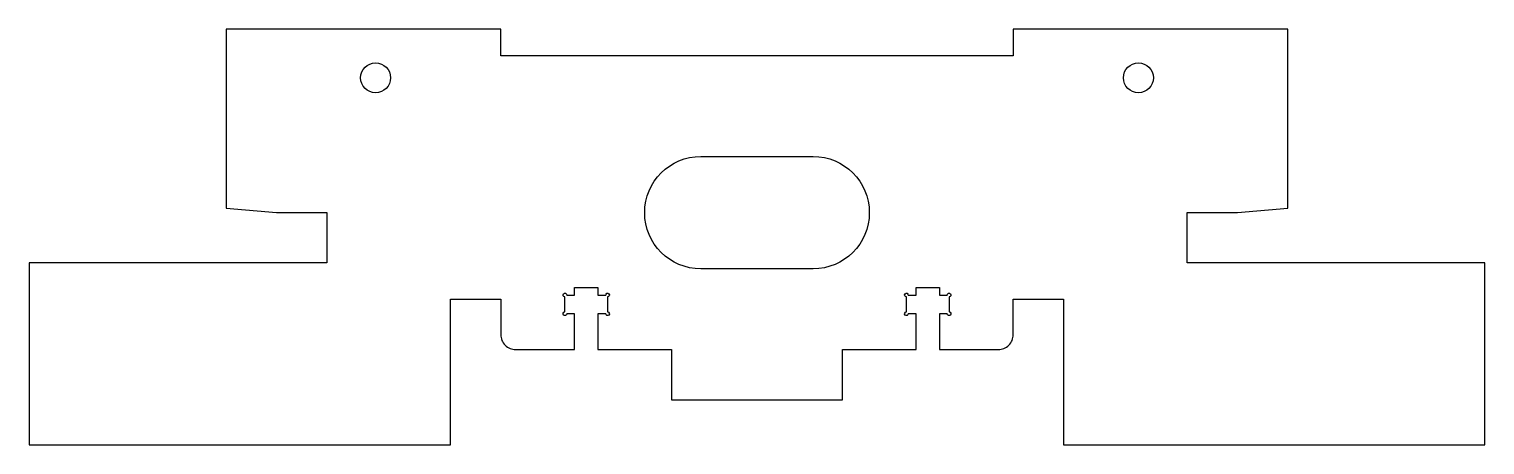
# Model space of a CAD drawing. Header units: millimetres. Extents: x -97 to 97, y -231 to -176.
import ezdxf

# ---------------------------------------------------------------- set-up
doc = ezdxf.new("R2010")
doc.units = ezdxf.units.MM

msp = doc.modelspace()

# ---------------------------------------------------------------- linework, layer by layer
for points in [[(32.22, -218.28, 0.414214), (34.22, -216.28), (34.22, -211.56), (40.94, -211.56), (40.94, -231), (97.22, -231), (97.22, -206.72), (57.46, -206.72), (57.46, -200), (64.18, -200), (70.9, -199.41), (70.9, -175.5), (34.22, -175.5), (34.22, -179.06), (-34.22, -179.06), (-34.22, -175.5), (-70.9, -175.5), (-70.9, -199.41), (-64.18, -200), (-57.46, -200), (-57.46, -206.72), (-97.22, -206.72), (-97.22, -231), (-40.94, -231), (-40.94, -211.56), (-34.22, -211.56), (-34.22, -216.28, 0.414214), (-32.22, -218.28), (-24.39, -218.28), (-24.39, -213.5), (-25.41, -213.5, -2.414214), (-25.66, -213.25), (-25.66, -211.25, -2.414214), (-25.41, -211), (-24.39, -211), (-24.39, -210), (-21.24, -210), (-21.24, -211), (-20.21, -211, -2.414214), (-19.96, -211.25), (-19.96, -213.25, -2.414214), (-20.21, -213.5), (-21.24, -213.5), (-21.24, -218.28), (-11.41, -218.28), (-11.41, -225), (11.41, -225), (11.41, -218.28), (21.24, -218.28), (21.24, -213.5), (20.21, -213.5, -2.414214), (19.96, -213.25), (19.96, -211.25, -2.414214), (20.21, -211), (21.24, -211), (21.24, -210), (24.39, -210), (24.39, -211), (25.41, -211, -2.414214), (25.66, -211.25), (25.66, -213.25, -2.414214), (25.41, -213.5), (24.39, -213.5), (24.39, -218.28)], [(7.5, -192.5, -1), (7.5, -207.5), (-7.5, -207.5, -1), (-7.5, -192.5)]]:
    msp.add_lwpolyline(points, format="xyb", close=True)
for centre in [(-50.94, -182), (50.94, -182)]:
    msp.add_circle(centre, 2)

doc.saveas('drawing.dxf')
